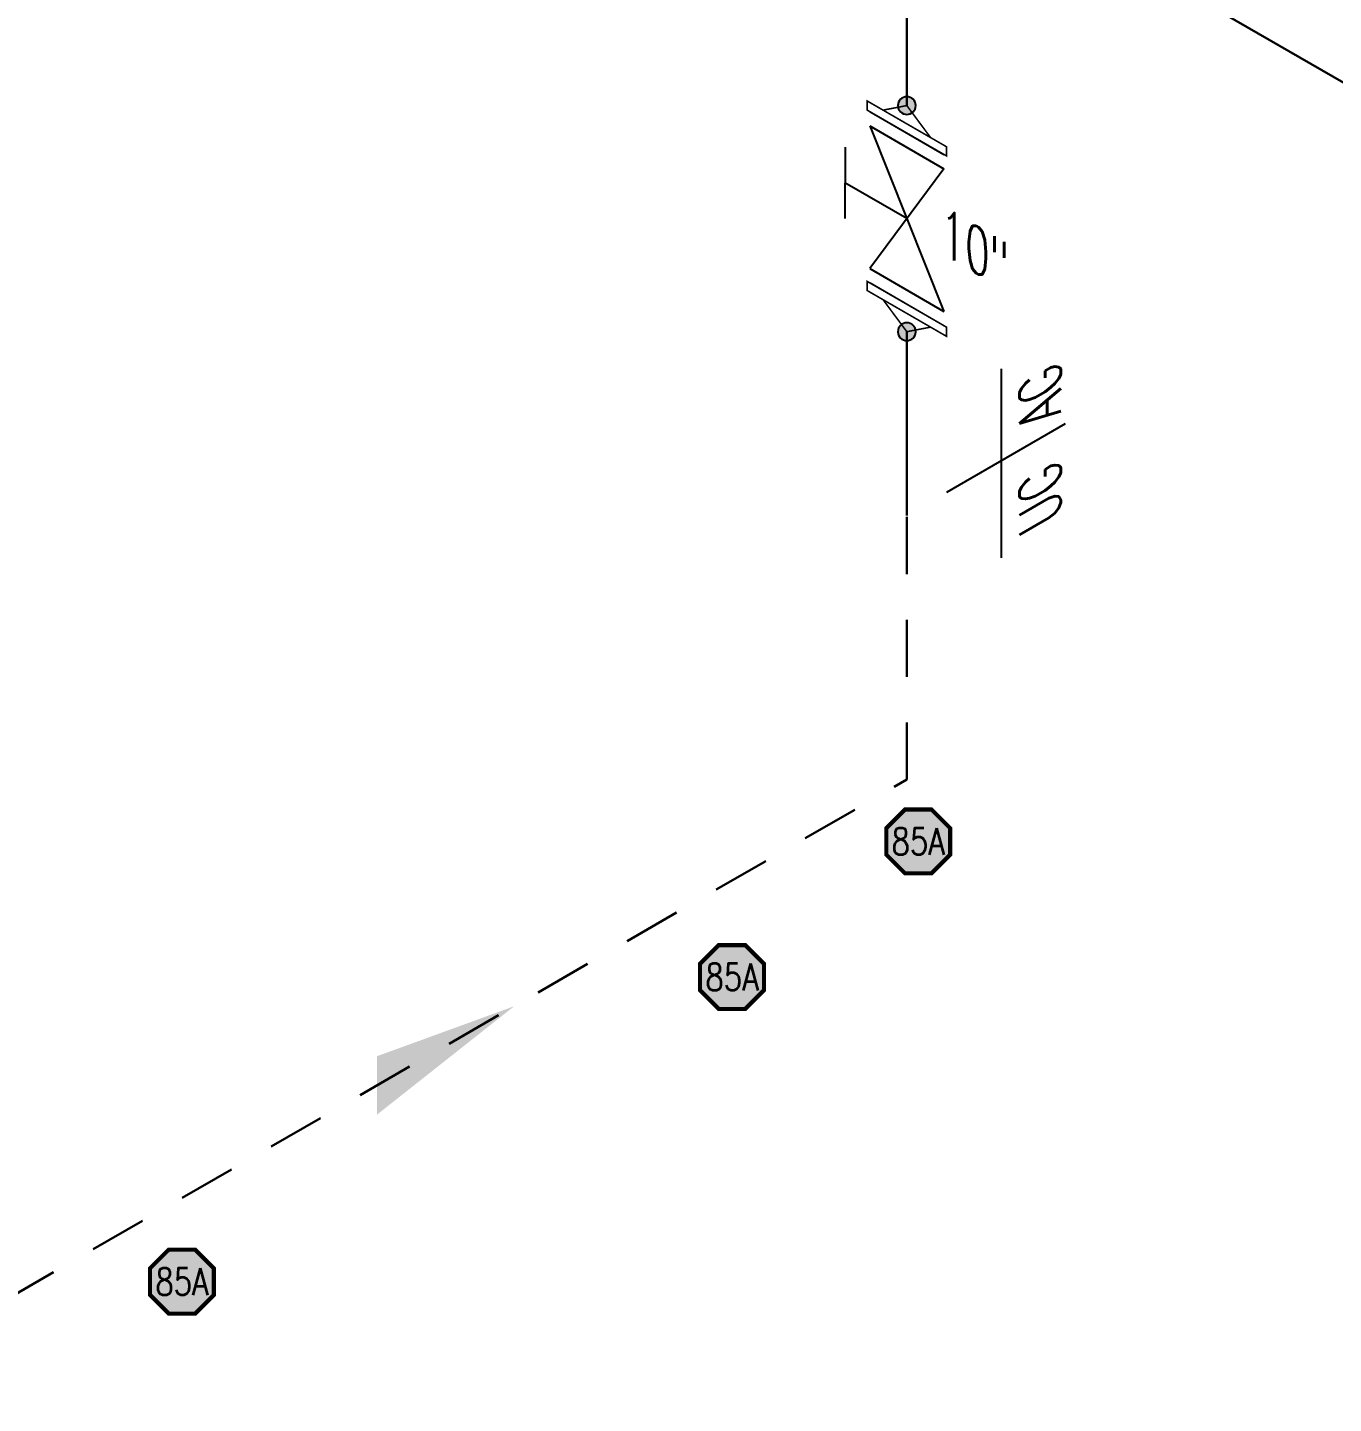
# Model space of a CAD drawing. Header units: inches. Extents: x 0.1 to 17.4, y 0.1 to 11.4.
# Drawn here: x 9.373 to 12.231, y 3.001 to 6.014 of the extents above; entities that cross this region are included whole.
import ezdxf
from ezdxf.enums import TextEntityAlignment as Align

# ---------------------------------------------------------------- set-up
doc = ezdxf.new("R2010")
doc.units = ezdxf.units.IN
doc.header["$MEASUREMENT"] = 0
doc.linetypes.add('HIDDEN2', pattern=[0.1875, 0.125, -0.0625])
for name, color, linetype in [('3', 1, 'Continuous'), ('COMP', 1, 'Continuous'), ('FITTINGS', 4, 'Continuous'), ('FLOW', 1, 'Continuous'), ('PART_PCML', 7, 'Continuous'), ('PIPE-ANNO', 150, 'HIDDEN2'), ('TEXT', 7, 'Continuous'), ('Welds', 7, 'Continuous')]:
    doc.layers.add(name, color=color, linetype=linetype)
doc.layers.add('PIPE', color=7, linetype='Continuous', lineweight=30)
doc.styles.add('PART_Standard', font='romans', dxfattribs={"width": 0.8, "height": 0.09})
doc.styles.add('SIMPLEX', font='ROMANS')

# ---------------------------------------------------------------- blocks, each defined once
blk = doc.blocks.new('1_Text_30')
at = {"layer": 'TEXT', "style": 'PART_Standard', "oblique": 30, "width": 0.8}
blk.add_attdef('TEXT', (0, 0), '', height=0.09, rotation=30, dxfattribs=at)
blk = doc.blocks.new('3_VALVE_FLANGE_GATE_30')
at = {"color": 0, "linetype": 'ByBlock', "lineweight": -2}
blk.add_wipeout([(-0.1624, -0.1875), (-0.1353, -0.1719), (0, 0), (0.1353, -0.0156), (0.1624, 0), (0.1624, 0.1875), (0.1353, 0.1719), (0, 0), (-0.1353, 0.0156), (-0.1624, 0)], dxfattribs=at)
for p, q in [((0.0677, 0.1953), (-0.0677, 0.1172)), ((0.1624, 0.1875), (0.1624, 0)), ((0.1353, 0.1719), (-0.1353, -0.1719)), ((0, 0), (0, 0.1563)), ((0.1353, 0.1719), (0.1353, -0.0156)), ((-0.1624, 0), (-0.1624, -0.1875)), ((-0.1353, 0.0156), (-0.1353, -0.1719)), ((0.1353, -0.0156), (-0.1353, 0.0156))]:
    blk.add_line(p, q, dxfattribs=at)
blk = doc.blocks.new('AM9A04')
at = {"linetype": 'Continuous', "const_width": 0.01}
blk.add_lwpolyline([(0, -0.2887), (0, 0.2887), (-0.05, 0.3175), (-0.05, -0.2598)], close=True, dxfattribs=at)
at = {"const_width": 0.01}
blk.add_lwpolyline([(-0.05, -0.1443), (-0.15, 0.0866), (-0.05, 0.2021)], dxfattribs=at)
blk = doc.blocks.new('A09')
at = {"layer": 'Welds'}
h = blk.add_hatch(color=256, dxfattribs=at)
h.dxf.hatch_style = 1
h.paths.add_polyline_path([(-0.03, 0, 1), (0.03, 0, 1)])
blk.add_circle((0, 0), 0.03, dxfattribs=at)
blk = doc.blocks.new('*U50')
blk.add_wipeout([(0.052, -0.03), (0.0173, -0.07), (0.0173, -0.1101), (0, -0.1001), (0, 0.1001), (0.0173, 0.0901), (0.0173, 0.05)]).dxf.layer = 'COMP'
at = {"layer": '3', "xscale": 0.65, "yscale": 0.65, "zscale": 0.65}
blk.add_blockref('A09', (0.052, -0.03), dxfattribs=at)
at = {"layer": 'COMP', "xscale": 0.3466300616258731, "yscale": 0.3466300616258731, "zscale": 0.3466300616258731, "rotation": 180}
blk.add_blockref('AM9A04', (0, 0), dxfattribs=at)
blk = doc.blocks.new('1_Text_330')
at = {"layer": 'TEXT', "style": 'PART_Standard', "oblique": 330, "width": 0.8}
blk.add_attdef('3/4"', (0, 0), '', height=0.09, rotation=330, dxfattribs=at)
blk = doc.blocks.new('1_ARROW_FLOW_30')
at = {"color": 0, "linetype": 'ByBlock'}
blk.add_solid([(-0.15, -0.1505), (0.15, 0.0866), (-0.15, -0.0227)], dxfattribs=at)
blk = doc.blocks.new('PART_PCML')
blk.add_hatch(color=0).paths.add_polyline_path([(-0.0699, -0.029), (-0.029, -0.0699), (0.029, -0.0699), (0.0699, -0.029), (0.0699, 0.029), (0.029, 0.0699), (-0.029, 0.0699), (-0.0699, 0.029)])
at = {"color": 7, "const_width": 0.009}
blk.add_lwpolyline([(-0.0699, 0.029), (-0.029, 0.0699), (0.029, 0.0699), (0.0699, 0.029), (0.0699, -0.029), (0.029, -0.0699), (-0.029, -0.0699), (-0.0699, -0.029), (-0.0699, 0.029), (-0.029, 0.0699)], dxfattribs=at)
at = {"color": 18, "true_color": 0x000000}
blk.add_lwpolyline([(-0.029, 0.0699), (-0.0699, 0.029), (-0.0699, -0.029), (-0.029, -0.0699), (0.029, -0.0699), (0.0699, -0.029), (0.0699, 0.029), (0.029, 0.0699)], close=True, dxfattribs=at)
at = {"color": 7, "true_color": 0xffffff, "style": 'SIMPLEX', "width": 0.8, "flags": 1}
for tag, p in [('CIRCUIT', (-0.0939, 0.0889)), ('DM', (-0.0527, -0.1332)), ('TYPE', (-0.0749, -0.2043))]:
    blk.add_attdef(tag, p, '', height=0.0586, dxfattribs=at)
at = {"color": 7, "true_color": 0xffffff, "style": 'SIMPLEX', "width": 0.8}
blk.add_attdef('DMDISP', text='', height=0.0586, dxfattribs=at).set_placement((0, 0), align=Align.MIDDLE_CENTER)

msp = doc.modelspace()

# ---------------------------------------------------------------- linework, layer by layer
at = {"layer": 'PIPE'}
for p, q in [((15.6797, 3.9141), (9.3834, 7.5493)), ((11.2971, 4.9455), (11.2971, 6.4444))]:
    msp.add_line(p, q, dxfattribs=at)
at = {"layer": 'PIPE', "linetype": 'HIDDEN2'}
for p, q in [((11.2971, 4.3669), (11.2971, 4.9455)), ((8.9313, 3.0011), (11.2971, 4.3669))]:
    msp.add_line(p, q, dxfattribs=at)
at = {"layer": 'PIPE-ANNO', "linetype": 'Continuous'}
for p, q in [((11.504, 4.8526), (11.504, 5.2661)), ((11.6435, 5.1455), (11.3837, 4.9955))]:
    msp.add_line(p, q, dxfattribs=at)

# ---------------------------------------------------------------- block references
at = {"layer": 'FLOW'}
msp.add_blockref('1_ARROW_FLOW_30', (10.2876, 3.7841), dxfattribs=at)
at = {"layer": 'PART_PCML', "color": 13}
for p in [(11.322, 4.2316), (10.9144, 3.9347), (9.7105, 3.2678)]:
    msp.add_blockref('PART_PCML', p, dxfattribs=at).add_auto_attribs({'DMDISP': '85A'})
at = {"layer": 'TEXT'}
ref = msp.add_blockref('1_Text_30', (11.6339, 5.1706), dxfattribs=dict(at, rotation=300.0000000000001))
ref.add_attrib('TEXT', 'AG', (11.6339, 5.1706), dxfattribs={"height": 0.09, "rotation": 90, "style": 'PART_Standard', "oblique": 330, "width": 0.8})
ref = msp.add_blockref('1_Text_30', (11.6339, 4.9426), dxfattribs=dict(at, rotation=300.0000000000001))
ref.add_attrib('TEXT', 'UG', (11.6339, 4.9426), dxfattribs={"height": 0.09, "rotation": 90, "style": 'PART_Standard', "oblique": 330, "width": 0.8})

# ---------------------------------------------------------------- next in the draw order: block references
at = {"layer": 'FITTINGS', "rotation": 60.00000000000005}
msp.add_blockref('3_VALVE_FLANGE_GATE_30', (11.2971, 5.5951), dxfattribs=at)

# ---------------------------------------------------------------- next in the draw order: block references
at = {"layer": 'COMP', "ltscale": 0.65, "xscale": -1, "rotation": 240.0000000000001}
msp.add_blockref('*U50', (11.2971, 5.7826), dxfattribs=at)
at = {"layer": 'TEXT'}
msp.add_blockref('1_Text_330', (11.3714, 5.5204), dxfattribs=at).add_auto_attribs({'3/4"': '10"'})

# ---------------------------------------------------------------- next in the draw order: block references
at = {"layer": 'COMP', "ltscale": 0.65, "xscale": -1, "rotation": 60.00000000000002}
msp.add_blockref('*U50', (11.2971, 5.4076), dxfattribs=at)

doc.saveas('drawing.dxf')
